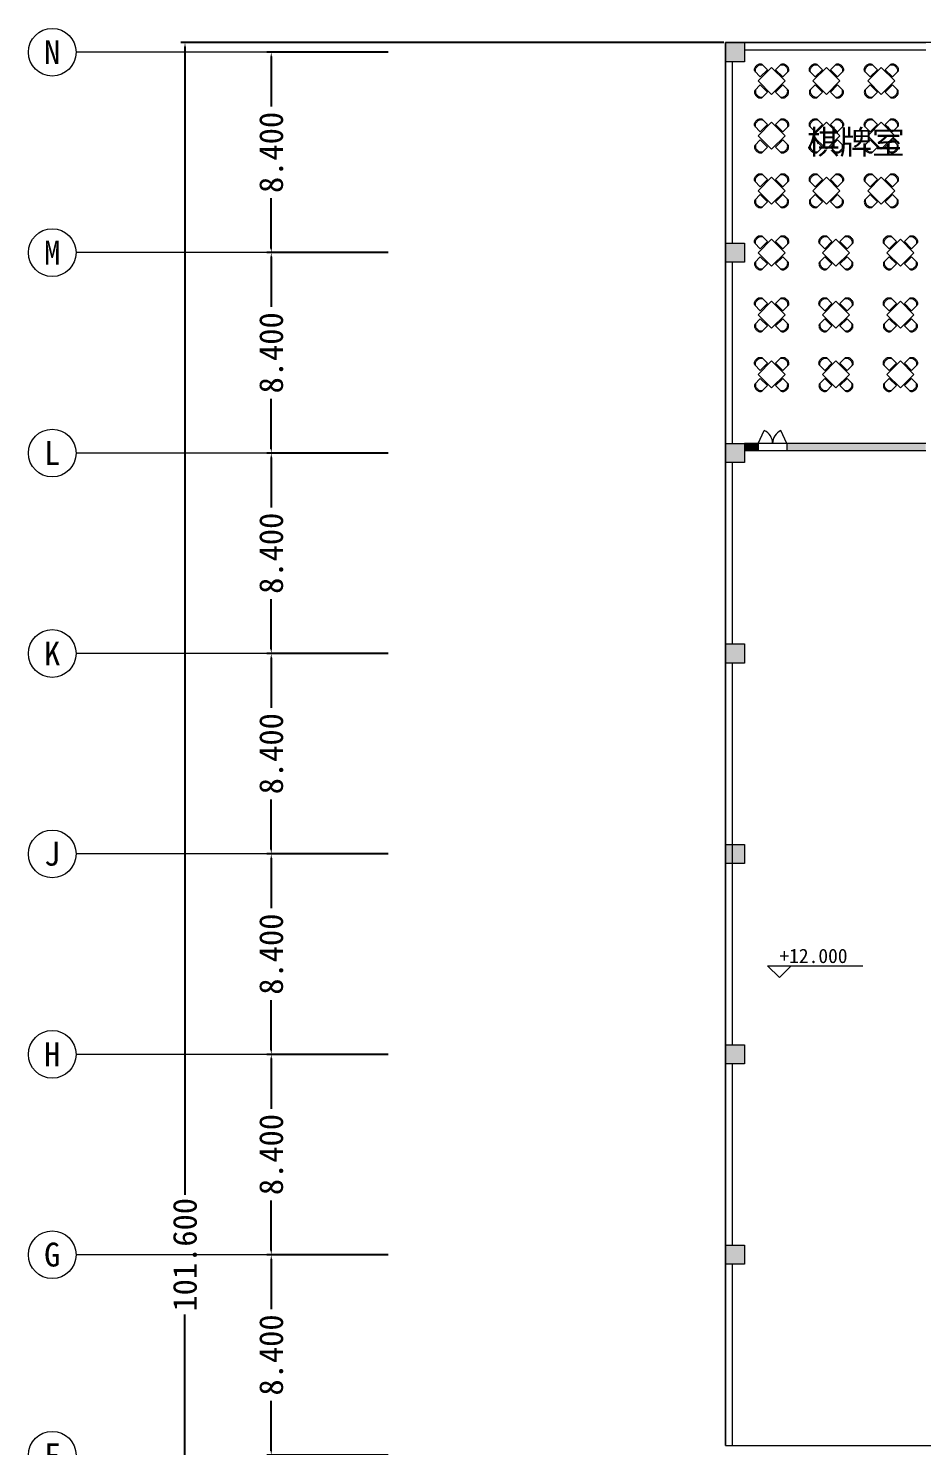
# Model space of a CAD drawing. Header units: metres. Extents: x -302 to 587, y -65 to 94.
# Drawn here: x 355 to 392.4, y 10.2 to 69.6 of the extents above; entities that cross this region are included whole.
import ezdxf

# ---------------------------------------------------------------- set-up
doc = ezdxf.new("R2010")
doc.units = ezdxf.units.M
doc.linetypes.add('ACAD_ISO03W100', pattern=[30, 12, -18])
doc.layers.get('0').update_dxf_attribs({"lineweight": 9})
for name, color, linetype, lineweight in [('fanghuo', 1, 'Continuous', 9), ('furniture', 3, 'Continuous', 5), ('glass', 5, 'Continuous', 5), ('hatch', 212, 'ACAD_ISO03W100', 5), ('ProfileEdges', 7, 'Continuous', 9), ('PUB_TEXT', 7, 'Continuous', 9), ('zhuwang', 2, 'Continuous', 13)]:
    doc.layers.add(name, color=color, linetype=linetype, lineweight=lineweight)
doc.styles.add('mystyle', font='', dxfattribs={"height": 1})
doc.styles.get('mystyle').set_extended_font_data('SimSun')
doc.dimstyles.new('myyyy', dxfattribs={"dimtxt": 1, "dimasz": 0.18, "dimexe": 0.18, "dimexo": 0.0625, "dimgap": 0.09, "dimtad": 0, "dimtoh": 1, "dimdec": 3, "dimrnd": 0.001, "dimzin": 0, "dimdsep": 46, "dimtxsty": 'Standard', "dimcen": 0.09, "dimadec": 0, "dimazin": 0, "dimtfac": 1, "dimtdec": 3, "dimtofl": 0, "dimtmove": 0, "dimatfit": 3, "dimfxl": 1, "dimtolj": 1, "dimtzin": 0, "dimarcsym": 0})

# ---------------------------------------------------------------- blocks, each defined once
blk = doc.blocks.new('*D114')
at = {"layer": 'Defpoints', "color": 0, "ltscale": 0.05, "transparency": 16777216}
for p in [(370.149, 68.56), (365.183, 60.16), (370.149, 60.16)]:
    blk.add_point(p, dxfattribs=at)
at = {"layer": 'PUB_TEXT', "color": 0, "lineweight": -2, "ltscale": 0.05, "transparency": 16777216}
for p, q in [((370.086, 68.56), (365.003, 68.56)), ((365.183, 68.38), (365.183, 66.283)), ((365.183, 60.34), (365.183, 62.436)), ((370.086, 60.16), (365.003, 60.16))]:
    blk.add_line(p, q, dxfattribs=at)
at = {"layer": 'PUB_TEXT', "color": 0, "ltscale": 0.05, "transparency": 16777216}
for points in [[(365.153, 68.38), (365.213, 68.38), (365.183, 68.56)], [(365.153, 60.34), (365.213, 60.34), (365.183, 60.16)]]:
    blk.add_solid(points, dxfattribs=at)
at = {"layer": 'PUB_TEXT', "color": 0, "ltscale": 0.05, "transparency": 16777216, "insert": (365.183, 64.36), "char_height": 1, "attachment_point": 5, "rotation": 90}
blk.add_mtext('\\A1;8.400', dxfattribs=at)
blk = doc.blocks.new('*D106')
at = {"layer": 'Defpoints', "color": 0, "ltscale": 0.05, "transparency": 16777216}
for p in [(370.149, 60.16), (365.183, 51.76), (370.149, 51.76)]:
    blk.add_point(p, dxfattribs=at)
at = {"layer": 'PUB_TEXT', "color": 0, "lineweight": -2, "ltscale": 0.05, "transparency": 16777216}
for p, q in [((370.086, 60.16), (365.003, 60.16)), ((365.183, 59.98), (365.183, 57.883)), ((365.183, 51.94), (365.183, 54.036)), ((370.086, 51.76), (365.003, 51.76))]:
    blk.add_line(p, q, dxfattribs=at)
at = {"layer": 'PUB_TEXT', "color": 0, "ltscale": 0.05, "transparency": 16777216}
for points in [[(365.153, 59.98), (365.213, 59.98), (365.183, 60.16)], [(365.153, 51.94), (365.213, 51.94), (365.183, 51.76)]]:
    blk.add_solid(points, dxfattribs=at)
at = {"layer": 'PUB_TEXT', "color": 0, "ltscale": 0.05, "transparency": 16777216, "insert": (365.183, 55.96), "char_height": 1, "attachment_point": 5, "rotation": 90}
blk.add_mtext('\\A1;8.400', dxfattribs=at)
blk = doc.blocks.new('*D107')
at = {"layer": 'Defpoints', "color": 0, "ltscale": 0.05, "transparency": 16777216}
for p in [(370.149, 51.76), (365.183, 43.36), (370.149, 43.36)]:
    blk.add_point(p, dxfattribs=at)
at = {"layer": 'PUB_TEXT', "color": 0, "lineweight": -2, "ltscale": 0.05, "transparency": 16777216}
for p, q in [((370.086, 51.76), (365.003, 51.76)), ((365.183, 51.58), (365.183, 49.483)), ((365.183, 43.54), (365.183, 45.636)), ((370.086, 43.36), (365.003, 43.36))]:
    blk.add_line(p, q, dxfattribs=at)
at = {"layer": 'PUB_TEXT', "color": 0, "ltscale": 0.05, "transparency": 16777216}
for points in [[(365.153, 51.58), (365.213, 51.58), (365.183, 51.76)], [(365.153, 43.54), (365.213, 43.54), (365.183, 43.36)]]:
    blk.add_solid(points, dxfattribs=at)
at = {"layer": 'PUB_TEXT', "color": 0, "ltscale": 0.05, "transparency": 16777216, "insert": (365.183, 47.56), "char_height": 1, "attachment_point": 5, "rotation": 90}
blk.add_mtext('\\A1;8.400', dxfattribs=at)
blk = doc.blocks.new('*D108')
at = {"layer": 'Defpoints', "color": 0, "ltscale": 0.05, "transparency": 16777216}
for p in [(370.149, 43.36), (365.183, 34.96), (370.149, 34.96)]:
    blk.add_point(p, dxfattribs=at)
at = {"layer": 'PUB_TEXT', "color": 0, "lineweight": -2, "ltscale": 0.05, "transparency": 16777216}
for p, q in [((370.086, 43.36), (365.003, 43.36)), ((365.183, 43.18), (365.183, 41.083)), ((365.183, 35.14), (365.183, 37.236)), ((370.086, 34.96), (365.003, 34.96))]:
    blk.add_line(p, q, dxfattribs=at)
at = {"layer": 'PUB_TEXT', "color": 0, "ltscale": 0.05, "transparency": 16777216}
for points in [[(365.153, 43.18), (365.213, 43.18), (365.183, 43.36)], [(365.153, 35.14), (365.213, 35.14), (365.183, 34.96)]]:
    blk.add_solid(points, dxfattribs=at)
at = {"layer": 'PUB_TEXT', "color": 0, "ltscale": 0.05, "transparency": 16777216, "insert": (365.183, 39.16), "char_height": 1, "attachment_point": 5, "rotation": 90}
blk.add_mtext('\\A1;8.400', dxfattribs=at)
blk = doc.blocks.new('*D109')
at = {"layer": 'Defpoints', "color": 0, "ltscale": 0.05, "transparency": 16777216}
for p in [(370.149, 34.96), (365.183, 26.56), (370.149, 26.56)]:
    blk.add_point(p, dxfattribs=at)
at = {"layer": 'PUB_TEXT', "color": 0, "lineweight": -2, "ltscale": 0.05, "transparency": 16777216}
for p, q in [((370.086, 34.96), (365.003, 34.96)), ((365.183, 34.78), (365.183, 32.683)), ((365.183, 26.74), (365.183, 28.836)), ((370.086, 26.56), (365.003, 26.56))]:
    blk.add_line(p, q, dxfattribs=at)
at = {"layer": 'PUB_TEXT', "color": 0, "ltscale": 0.05, "transparency": 16777216}
for points in [[(365.153, 34.78), (365.213, 34.78), (365.183, 34.96)], [(365.153, 26.74), (365.213, 26.74), (365.183, 26.56)]]:
    blk.add_solid(points, dxfattribs=at)
at = {"layer": 'PUB_TEXT', "color": 0, "ltscale": 0.05, "transparency": 16777216, "insert": (365.183, 30.76), "char_height": 1, "attachment_point": 5, "rotation": 90}
blk.add_mtext('\\A1;8.400', dxfattribs=at)
blk = doc.blocks.new('*D110')
at = {"layer": 'Defpoints', "color": 0, "ltscale": 0.05, "transparency": 16777216}
for p in [(370.149, 26.56), (365.183, 18.16), (370.149, 18.16)]:
    blk.add_point(p, dxfattribs=at)
at = {"layer": 'PUB_TEXT', "color": 0, "lineweight": -2, "ltscale": 0.05, "transparency": 16777216}
for p, q in [((370.086, 26.56), (365.003, 26.56)), ((365.183, 26.38), (365.183, 24.283)), ((365.183, 18.34), (365.183, 20.436)), ((370.086, 18.16), (365.003, 18.16))]:
    blk.add_line(p, q, dxfattribs=at)
at = {"layer": 'PUB_TEXT', "color": 0, "ltscale": 0.05, "transparency": 16777216}
for points in [[(365.153, 26.38), (365.213, 26.38), (365.183, 26.56)], [(365.153, 18.34), (365.213, 18.34), (365.183, 18.16)]]:
    blk.add_solid(points, dxfattribs=at)
at = {"layer": 'PUB_TEXT', "color": 0, "ltscale": 0.05, "transparency": 16777216, "insert": (365.183, 22.36), "char_height": 1, "attachment_point": 5, "rotation": 90}
blk.add_mtext('\\A1;8.400', dxfattribs=at)
blk = doc.blocks.new('*D111')
at = {"layer": 'Defpoints', "color": 0, "ltscale": 0.05, "transparency": 16777216}
for p in [(370.149, 18.16), (365.183, 9.76), (370.149, 9.76)]:
    blk.add_point(p, dxfattribs=at)
at = {"layer": 'PUB_TEXT', "color": 0, "lineweight": -2, "ltscale": 0.05, "transparency": 16777216}
for p, q in [((370.086, 18.16), (365.003, 18.16)), ((365.183, 17.98), (365.183, 15.883)), ((365.183, 9.94), (365.183, 12.036)), ((370.086, 9.76), (365.003, 9.76))]:
    blk.add_line(p, q, dxfattribs=at)
at = {"layer": 'PUB_TEXT', "color": 0, "ltscale": 0.05, "transparency": 16777216}
for points in [[(365.153, 17.98), (365.213, 17.98), (365.183, 18.16)], [(365.153, 9.94), (365.213, 9.94), (365.183, 9.76)]]:
    blk.add_solid(points, dxfattribs=at)
at = {"layer": 'PUB_TEXT', "color": 0, "ltscale": 0.05, "transparency": 16777216, "insert": (365.183, 13.96), "char_height": 1, "attachment_point": 5, "rotation": 90}
blk.add_mtext('\\A1;8.400', dxfattribs=at)
blk = doc.blocks.new('*D113')
at = {"layer": 'Defpoints', "color": 0, "ltscale": 3, "transparency": 16777216}
for p in [(361.567, 68.96), (384.214, 68.96), (410.214, -32.64)]:
    blk.add_point(p, dxfattribs=at)
at = {"layer": 'PUB_TEXT', "color": 0, "lineweight": -2, "ltscale": 3, "transparency": 16777216}
for p, q in [((384.151, 68.96), (361.387, 68.96)), ((361.567, 68.78), (361.567, 20.666)), ((361.567, -32.46), (361.567, 15.653)), ((410.151, -32.64), (361.387, -32.64))]:
    blk.add_line(p, q, dxfattribs=at)
at = {"layer": 'PUB_TEXT', "color": 0, "ltscale": 3, "transparency": 16777216}
for points in [[(361.537, 68.78), (361.597, 68.78), (361.567, 68.96)], [(361.537, -32.46), (361.597, -32.46), (361.567, -32.64)]]:
    blk.add_solid(points, dxfattribs=at)
at = {"layer": 'PUB_TEXT', "color": 0, "ltscale": 3, "transparency": 16777216, "insert": (361.567, 18.16), "char_height": 1, "attachment_point": 5, "rotation": 90}
blk.add_mtext('\\A1;101.600', dxfattribs=at)

msp = doc.modelspace()

# ---------------------------------------------------------------- hatches: boundary and pattern name
at = {"layer": 'hatch', "ltscale": 0.05}
h = msp.add_hatch(color=256, dxfattribs=at)
h.dxf.hatch_style = 1
h.paths.add_polyline_path([(385.0136, 68.9598), (384.2136, 68.9598), (384.2136, 68.1598), (385.0136, 68.1598)])
h = msp.add_hatch(color=256, dxfattribs=at)
h.dxf.hatch_style = 1
h.paths.add_polyline_path([(385.0136, 60.5598), (384.2136, 60.5598), (384.2136, 59.7598), (385.0136, 59.7598)])
h = msp.add_hatch(color=256, dxfattribs=at)
h.dxf.hatch_style = 1
h.paths.add_polyline_path([(385.0136, 52.1598), (384.2136, 52.1598), (384.2136, 51.3598), (385.0136, 51.3598)])
h = msp.add_hatch(color=256, dxfattribs=at)
h.dxf.hatch_style = 1
h.paths.add_polyline_path([(385.5937, 52.1598), (385.0136, 52.1598), (385.0136, 51.8598), (385.5937, 51.8598)])
h = msp.add_hatch(color=256, dxfattribs=at)
h.dxf.hatch_style = 1
h.paths.add_polyline_path([(392.6136, 52.1598), (386.7937, 52.1598), (386.7937, 51.8598), (392.6136, 51.8598)])
h = msp.add_hatch(color=256, dxfattribs=at)
h.dxf.hatch_style = 1
h.paths.add_polyline_path([(385.0136, 43.7598), (384.2136, 43.7598), (384.2136, 42.9598), (385.0136, 42.9598)])
h = msp.add_hatch(color=256, dxfattribs=at)
h.dxf.hatch_style = 1
h.paths.add_polyline_path([(385.0136, 35.3598), (384.2136, 35.3598), (384.2136, 34.5598), (385.0136, 34.5598)])
h = msp.add_hatch(color=256, dxfattribs=at)
h.dxf.hatch_style = 1
h.paths.add_polyline_path([(385.0136, 26.9598), (384.2136, 26.9598), (384.2136, 26.1598), (385.0136, 26.1598)])
h = msp.add_hatch(color=256, dxfattribs=at)
h.dxf.hatch_style = 1
h.paths.add_polyline_path([(385.0136, 18.5598), (384.2136, 18.5598), (384.2136, 17.7598), (385.0136, 17.7598)])

# ---------------------------------------------------------------- linework, layer by layer
at = {"ltscale": 0.05}
for p, q in [((392.6136, 52.1598), (385.0136, 52.1598)), ((392.6136, 51.8598), (385.0136, 51.8598)), ((385.5937, 52.1598), (385.5937, 51.8598)), ((386.7937, 52.1598), (386.7937, 51.8598))]:
    msp.add_line(p, q, dxfattribs=at)
at = {"ltscale": 3}
for p, q in [((385.978, 30.2758), (389.978, 30.2758)), ((386.478, 29.7758), (385.978, 30.2758)), ((386.978, 30.2758), (386.478, 29.7758))]:
    msp.add_line(p, q, dxfattribs=at)
at = {"layer": 'fanghuo', "ltscale": 3}
msp.add_lwpolyline([(417.8136, 51.3598), (401.8136, 51.3598), (401.8136, 68.9598), (384.2136, 68.9598), (384.2136, 10.1598), (434.9136, 10.1598), (434.9136, 18.5598), (421.2136, 18.5598), (421.2136, 42.9598), (417.8136, 42.9598), (417.8136, 51.3598)], dxfattribs=at)
at = {"layer": 'furniture', "ltscale": 0.05}
for p, q in [((385.4422, 67.7588), (385.679, 67.5219)), ((386.1493, 67.9214), (385.5836, 67.3557)), ((385.9831, 67.826), (385.679, 67.5219)), ((385.7462, 68.0628), (385.9831, 67.826)), ((386.7149, 67.3557), (386.1493, 67.9214)), ((386.5523, 68.0628), (386.3154, 67.826)), ((386.6195, 67.5219), (386.3154, 67.826)), ((386.8564, 67.7588), (386.6195, 67.5219)), ((387.7422, 67.7588), (387.979, 67.5219)), ((388.4493, 67.9214), (387.8836, 67.3557)), ((388.2831, 67.826), (387.979, 67.5219)), ((388.0462, 68.0628), (388.2831, 67.826)), ((389.0149, 67.3557), (388.4493, 67.9214)), ((388.8523, 68.0628), (388.6154, 67.826)), ((388.9195, 67.5219), (388.6154, 67.826)), ((389.1564, 67.7588), (388.9195, 67.5219)), ((390.0422, 67.7588), (390.279, 67.5219)), ((390.7493, 67.9214), (390.1836, 67.3557)), ((390.5831, 67.826), (390.279, 67.5219)), ((390.3462, 68.0628), (390.5831, 67.826)), ((391.3149, 67.3557), (390.7493, 67.9214)), ((391.1523, 68.0628), (390.9154, 67.826)), ((391.2195, 67.5219), (390.9154, 67.826)), ((391.4564, 67.7588), (391.2195, 67.5219)), ((385.4422, 66.9527), (385.679, 67.1896)), ((385.5836, 67.3557), (386.1493, 66.7901)), ((385.9831, 66.8855), (385.679, 67.1896)), ((386.1493, 66.7901), (386.7149, 67.3557)), ((386.6195, 67.1896), (386.3154, 66.8855)), ((386.8564, 66.9527), (386.6195, 67.1896)), ((387.7422, 66.9527), (387.979, 67.1896)), ((387.8836, 67.3557), (388.4493, 66.7901)), ((388.2831, 66.8855), (387.979, 67.1896)), ((388.4493, 66.7901), (389.0149, 67.3557)), ((388.9195, 67.1896), (388.6154, 66.8855)), ((389.1564, 66.9527), (388.9195, 67.1896)), ((390.0422, 66.9527), (390.279, 67.1896)), ((390.1836, 67.3557), (390.7493, 66.7901)), ((390.5831, 66.8855), (390.279, 67.1896)), ((390.7493, 66.7901), (391.3149, 67.3557)), ((391.2195, 67.1896), (390.9154, 66.8855)), ((391.4564, 66.9527), (391.2195, 67.1896)), ((385.7462, 66.6486), (385.9831, 66.8855)), ((386.5523, 66.6486), (386.3154, 66.8855)), ((388.0462, 66.6486), (388.2831, 66.8855)), ((388.8523, 66.6486), (388.6154, 66.8855)), ((390.3462, 66.6486), (390.5831, 66.8855)), ((391.1523, 66.6486), (390.9154, 66.8855)), ((385.4422, 65.4588), (385.679, 65.2219)), ((386.1493, 65.6214), (385.5836, 65.0557)), ((385.9831, 65.526), (385.679, 65.2219)), ((385.7462, 65.7628), (385.9831, 65.526)), ((386.7149, 65.0557), (386.1493, 65.6214)), ((386.5523, 65.7628), (386.3154, 65.526)), ((386.6195, 65.2219), (386.3154, 65.526)), ((386.8564, 65.4588), (386.6195, 65.2219)), ((387.7422, 65.4588), (387.979, 65.2219)), ((388.4493, 65.6214), (387.8836, 65.0557)), ((388.2831, 65.526), (387.979, 65.2219)), ((388.0462, 65.7628), (388.2831, 65.526)), ((389.0149, 65.0557), (388.4493, 65.6214)), ((388.8523, 65.7628), (388.6154, 65.526)), ((388.9195, 65.2219), (388.6154, 65.526)), ((389.1564, 65.4588), (388.9195, 65.2219)), ((390.0422, 65.4588), (390.279, 65.2219)), ((390.7493, 65.6214), (390.1836, 65.0557)), ((390.5831, 65.526), (390.279, 65.2219)), ((390.3462, 65.7628), (390.5831, 65.526)), ((391.3149, 65.0557), (390.7493, 65.6214)), ((391.1523, 65.7628), (390.9154, 65.526)), ((391.2195, 65.2219), (390.9154, 65.526)), ((391.4564, 65.4588), (391.2195, 65.2219)), ((385.4422, 64.6527), (385.679, 64.8896)), ((385.5836, 65.0557), (386.1493, 64.4901)), ((385.9831, 64.5855), (385.679, 64.8896)), ((386.1493, 64.4901), (386.7149, 65.0557)), ((386.6195, 64.8896), (386.3154, 64.5855)), ((386.8564, 64.6527), (386.6195, 64.8896)), ((387.7422, 64.6527), (387.979, 64.8896)), ((387.8836, 65.0557), (388.4493, 64.4901)), ((388.2831, 64.5855), (387.979, 64.8896)), ((388.4493, 64.4901), (389.0149, 65.0557)), ((388.9195, 64.8896), (388.6154, 64.5855)), ((389.1564, 64.6527), (388.9195, 64.8896)), ((390.0422, 64.6527), (390.279, 64.8896)), ((390.1836, 65.0557), (390.7493, 64.4901)), ((390.5831, 64.5855), (390.279, 64.8896)), ((390.7493, 64.4901), (391.3149, 65.0557)), ((391.2195, 64.8896), (390.9154, 64.5855)), ((391.4564, 64.6527), (391.2195, 64.8896)), ((385.7462, 64.3486), (385.9831, 64.5855)), ((386.5523, 64.3486), (386.3154, 64.5855)), ((388.0462, 64.3486), (388.2831, 64.5855)), ((388.8523, 64.3486), (388.6154, 64.5855)), ((390.3462, 64.3486), (390.5831, 64.5855)), ((391.1523, 64.3486), (390.9154, 64.5855)), ((385.4422, 63.1588), (385.679, 62.9219)), ((386.1493, 63.3214), (385.5836, 62.7557)), ((385.9831, 63.226), (385.679, 62.9219)), ((385.7462, 63.4628), (385.9831, 63.226)), ((386.7149, 62.7557), (386.1493, 63.3214)), ((386.5523, 63.4628), (386.3154, 63.226)), ((386.6195, 62.9219), (386.3154, 63.226)), ((386.8564, 63.1588), (386.6195, 62.9219)), ((387.7422, 63.1588), (387.979, 62.9219)), ((388.4493, 63.3214), (387.8836, 62.7557)), ((388.2831, 63.226), (387.979, 62.9219)), ((388.0462, 63.4628), (388.2831, 63.226)), ((389.0149, 62.7557), (388.4493, 63.3214)), ((388.8523, 63.4628), (388.6154, 63.226)), ((388.9195, 62.9219), (388.6154, 63.226)), ((389.1564, 63.1588), (388.9195, 62.9219)), ((390.0422, 63.1588), (390.279, 62.9219)), ((390.7493, 63.3214), (390.1836, 62.7557)), ((390.5831, 63.226), (390.279, 62.9219)), ((390.3462, 63.4628), (390.5831, 63.226)), ((391.3149, 62.7557), (390.7493, 63.3214)), ((391.1523, 63.4628), (390.9154, 63.226)), ((391.2195, 62.9219), (390.9154, 63.226)), ((391.4564, 63.1588), (391.2195, 62.9219)), ((385.4422, 62.3527), (385.679, 62.5896)), ((385.5836, 62.7557), (386.1493, 62.1901)), ((385.9831, 62.2855), (385.679, 62.5896)), ((386.1493, 62.1901), (386.7149, 62.7557)), ((386.6195, 62.5896), (386.3154, 62.2855)), ((386.8564, 62.3527), (386.6195, 62.5896)), ((387.7422, 62.3527), (387.979, 62.5896)), ((387.8836, 62.7557), (388.4493, 62.1901)), ((388.2831, 62.2855), (387.979, 62.5896)), ((388.4493, 62.1901), (389.0149, 62.7557)), ((388.9195, 62.5896), (388.6154, 62.2855)), ((389.1564, 62.3527), (388.9195, 62.5896)), ((390.0422, 62.3527), (390.279, 62.5896)), ((390.1836, 62.7557), (390.7493, 62.1901)), ((390.5831, 62.2855), (390.279, 62.5896)), ((390.7493, 62.1901), (391.3149, 62.7557)), ((391.2195, 62.5896), (390.9154, 62.2855)), ((391.4564, 62.3527), (391.2195, 62.5896)), ((385.7462, 62.0486), (385.9831, 62.2855)), ((386.5523, 62.0486), (386.3154, 62.2855)), ((388.0462, 62.0486), (388.2831, 62.2855)), ((388.8523, 62.0486), (388.6154, 62.2855)), ((390.3462, 62.0486), (390.5831, 62.2855)), ((391.1523, 62.0486), (390.9154, 62.2855)), ((386.1493, 60.7214), (385.5836, 60.1557)), ((385.9831, 60.626), (385.679, 60.3219)), ((385.7462, 60.8628), (385.9831, 60.626)), ((386.7149, 60.1557), (386.1493, 60.7214)), ((386.5523, 60.8628), (386.3154, 60.626)), ((386.6195, 60.3219), (386.3154, 60.626)), ((388.8493, 60.7214), (388.2836, 60.1557)), ((388.6831, 60.626), (388.379, 60.3219)), ((388.4462, 60.8628), (388.6831, 60.626)), ((389.4149, 60.1557), (388.8493, 60.7214)), ((389.2523, 60.8628), (389.0154, 60.626)), ((389.3195, 60.3219), (389.0154, 60.626)), ((391.5493, 60.7214), (390.9836, 60.1557)), ((391.3831, 60.626), (391.079, 60.3219)), ((391.1462, 60.8628), (391.3831, 60.626)), ((392.1149, 60.1557), (391.5493, 60.7214)), ((391.9523, 60.8628), (391.7154, 60.626)), ((392.0195, 60.3219), (391.7154, 60.626)), ((385.4422, 60.5588), (385.679, 60.3219)), ((385.5836, 60.1557), (386.1493, 59.5901)), ((386.1493, 59.5901), (386.7149, 60.1557)), ((386.8564, 60.5588), (386.6195, 60.3219)), ((388.1422, 60.5588), (388.379, 60.3219)), ((388.2836, 60.1557), (388.8493, 59.5901)), ((388.8493, 59.5901), (389.4149, 60.1557)), ((389.5564, 60.5588), (389.3195, 60.3219)), ((390.8422, 60.5588), (391.079, 60.3219)), ((390.9836, 60.1557), (391.5493, 59.5901)), ((391.5493, 59.5901), (392.1149, 60.1557)), ((392.2564, 60.5588), (392.0195, 60.3219)), ((385.4422, 59.7527), (385.679, 59.9896)), ((385.9831, 59.6855), (385.679, 59.9896)), ((385.7462, 59.4486), (385.9831, 59.6855)), ((386.6195, 59.9896), (386.3154, 59.6855)), ((386.5523, 59.4486), (386.3154, 59.6855)), ((386.8564, 59.7527), (386.6195, 59.9896)), ((388.1422, 59.7527), (388.379, 59.9896)), ((388.6831, 59.6855), (388.379, 59.9896)), ((388.4462, 59.4486), (388.6831, 59.6855)), ((389.3195, 59.9896), (389.0154, 59.6855)), ((389.2523, 59.4486), (389.0154, 59.6855)), ((389.5564, 59.7527), (389.3195, 59.9896)), ((390.8422, 59.7527), (391.079, 59.9896)), ((391.3831, 59.6855), (391.079, 59.9896)), ((391.1462, 59.4486), (391.3831, 59.6855)), ((392.0195, 59.9896), (391.7154, 59.6855)), ((391.9523, 59.4486), (391.7154, 59.6855)), ((392.2564, 59.7527), (392.0195, 59.9896)), ((385.7462, 58.2628), (385.9831, 58.026)), ((386.5523, 58.2628), (386.3154, 58.026)), ((388.4462, 58.2628), (388.6831, 58.026)), ((389.2523, 58.2628), (389.0154, 58.026)), ((391.1462, 58.2628), (391.3831, 58.026)), ((391.9523, 58.2628), (391.7154, 58.026)), ((385.4422, 57.9588), (385.679, 57.7219)), ((386.1493, 58.1214), (385.5836, 57.5557)), ((385.9831, 58.026), (385.679, 57.7219)), ((386.7149, 57.5557), (386.1493, 58.1214)), ((386.6195, 57.7219), (386.3154, 58.026)), ((386.8564, 57.9588), (386.6195, 57.7219)), ((388.1422, 57.9588), (388.379, 57.7219)), ((388.8493, 58.1214), (388.2836, 57.5557)), ((388.6831, 58.026), (388.379, 57.7219)), ((389.4149, 57.5557), (388.8493, 58.1214)), ((389.3195, 57.7219), (389.0154, 58.026)), ((389.5564, 57.9588), (389.3195, 57.7219)), ((390.8422, 57.9588), (391.079, 57.7219)), ((391.5493, 58.1214), (390.9836, 57.5557)), ((391.3831, 58.026), (391.079, 57.7219)), ((392.1149, 57.5557), (391.5493, 58.1214)), ((392.0195, 57.7219), (391.7154, 58.026)), ((392.2564, 57.9588), (392.0195, 57.7219)), ((385.4422, 57.1527), (385.679, 57.3896)), ((385.5836, 57.5557), (386.1493, 56.9901)), ((385.9831, 57.0855), (385.679, 57.3896)), ((385.7462, 56.8486), (385.9831, 57.0855)), ((386.1493, 56.9901), (386.7149, 57.5557)), ((386.6195, 57.3896), (386.3154, 57.0855)), ((386.5523, 56.8486), (386.3154, 57.0855)), ((386.8564, 57.1527), (386.6195, 57.3896)), ((388.1422, 57.1527), (388.379, 57.3896)), ((388.2836, 57.5557), (388.8493, 56.9901)), ((388.6831, 57.0855), (388.379, 57.3896)), ((388.4462, 56.8486), (388.6831, 57.0855)), ((388.8493, 56.9901), (389.4149, 57.5557)), ((389.3195, 57.3896), (389.0154, 57.0855)), ((389.2523, 56.8486), (389.0154, 57.0855)), ((389.5564, 57.1527), (389.3195, 57.3896)), ((390.8422, 57.1527), (391.079, 57.3896)), ((390.9836, 57.5557), (391.5493, 56.9901)), ((391.3831, 57.0855), (391.079, 57.3896)), ((391.1462, 56.8486), (391.3831, 57.0855)), ((391.5493, 56.9901), (392.1149, 57.5557)), ((392.0195, 57.3896), (391.7154, 57.0855)), ((391.9523, 56.8486), (391.7154, 57.0855)), ((392.2564, 57.1527), (392.0195, 57.3896)), ((385.4422, 55.4588), (385.679, 55.2219)), ((386.1493, 55.6214), (385.5836, 55.0557)), ((385.9831, 55.526), (385.679, 55.2219)), ((385.7462, 55.7628), (385.9831, 55.526)), ((386.7149, 55.0557), (386.1493, 55.6214)), ((386.5523, 55.7628), (386.3154, 55.526)), ((386.6195, 55.2219), (386.3154, 55.526)), ((386.8564, 55.4588), (386.6195, 55.2219)), ((388.1422, 55.4588), (388.379, 55.2219)), ((388.8493, 55.6214), (388.2836, 55.0557)), ((388.6831, 55.526), (388.379, 55.2219)), ((388.4462, 55.7628), (388.6831, 55.526)), ((389.4149, 55.0557), (388.8493, 55.6214)), ((389.2523, 55.7628), (389.0154, 55.526)), ((389.3195, 55.2219), (389.0154, 55.526)), ((389.5564, 55.4588), (389.3195, 55.2219)), ((390.8422, 55.4588), (391.079, 55.2219)), ((391.5493, 55.6214), (390.9836, 55.0557)), ((391.3831, 55.526), (391.079, 55.2219)), ((391.1462, 55.7628), (391.3831, 55.526)), ((392.1149, 55.0557), (391.5493, 55.6214)), ((391.9523, 55.7628), (391.7154, 55.526)), ((392.0195, 55.2219), (391.7154, 55.526)), ((392.2564, 55.4588), (392.0195, 55.2219)), ((385.4422, 54.6527), (385.679, 54.8896)), ((385.5836, 55.0557), (386.1493, 54.4901)), ((385.9831, 54.5855), (385.679, 54.8896)), ((386.1493, 54.4901), (386.7149, 55.0557)), ((386.6195, 54.8896), (386.3154, 54.5855)), ((386.8564, 54.6527), (386.6195, 54.8896)), ((388.1422, 54.6527), (388.379, 54.8896)), ((388.2836, 55.0557), (388.8493, 54.4901)), ((388.6831, 54.5855), (388.379, 54.8896)), ((388.8493, 54.4901), (389.4149, 55.0557)), ((389.3195, 54.8896), (389.0154, 54.5855)), ((389.5564, 54.6527), (389.3195, 54.8896)), ((390.8422, 54.6527), (391.079, 54.8896)), ((390.9836, 55.0557), (391.5493, 54.4901)), ((391.3831, 54.5855), (391.079, 54.8896)), ((391.5493, 54.4901), (392.1149, 55.0557)), ((392.0195, 54.8896), (391.7154, 54.5855)), ((392.2564, 54.6527), (392.0195, 54.8896)), ((385.7462, 54.3486), (385.9831, 54.5855)), ((386.5523, 54.3486), (386.3154, 54.5855)), ((388.4462, 54.3486), (388.6831, 54.5855)), ((389.2523, 54.3486), (389.0154, 54.5855)), ((391.1462, 54.3486), (391.3831, 54.5855)), ((391.9523, 54.3486), (391.7154, 54.5855))]:
    msp.add_line(p, q, dxfattribs=at)
for points in [[(385.4422, 67.7588), (385.4457, 67.8967), (385.5129, 67.9921), (385.6083, 68.0593), (385.7462, 68.0628)], [(385.4775, 67.7234), (385.481, 67.8613), (385.5482, 67.9568), (385.6437, 68.024), (385.7816, 68.0275)], [(386.517, 68.0275), (386.6548, 68.024), (386.7503, 67.9568), (386.8175, 67.8613), (386.821, 67.7234)], [(386.5523, 68.0628), (386.6902, 68.0593), (386.7857, 67.9921), (386.8528, 67.8967), (386.8564, 67.7588)], [(387.7422, 67.7588), (387.7457, 67.8967), (387.8129, 67.9921), (387.9083, 68.0593), (388.0462, 68.0628)], [(387.7775, 67.7234), (387.781, 67.8613), (387.8482, 67.9568), (387.9437, 68.024), (388.0816, 68.0275)], [(388.817, 68.0275), (388.9548, 68.024), (389.0503, 67.9568), (389.1175, 67.8613), (389.121, 67.7234)], [(388.8523, 68.0628), (388.9902, 68.0593), (389.0857, 67.9921), (389.1528, 67.8967), (389.1564, 67.7588)], [(390.0422, 67.7588), (390.0457, 67.8967), (390.1129, 67.9921), (390.2083, 68.0593), (390.3462, 68.0628)], [(390.0775, 67.7234), (390.081, 67.8613), (390.1482, 67.9568), (390.2437, 68.024), (390.3816, 68.0275)], [(391.117, 68.0275), (391.2548, 68.024), (391.3503, 67.9568), (391.4175, 67.8613), (391.421, 67.7234)], [(391.1523, 68.0628), (391.2902, 68.0593), (391.3857, 67.9921), (391.4528, 67.8967), (391.4564, 67.7588)], [(385.4422, 66.9527), (385.4457, 66.8148), (385.5129, 66.7193), (385.6083, 66.6522), (385.7462, 66.6486)], [(385.4775, 66.988), (385.481, 66.8502), (385.5482, 66.7547), (385.6437, 66.6875), (385.7816, 66.684)], [(386.517, 66.684), (386.6548, 66.6875), (386.7503, 66.7547), (386.8175, 66.8502), (386.821, 66.988)], [(386.5523, 66.6486), (386.6902, 66.6522), (386.7857, 66.7193), (386.8528, 66.8148), (386.8564, 66.9527)], [(387.7422, 66.9527), (387.7457, 66.8148), (387.8129, 66.7193), (387.9083, 66.6522), (388.0462, 66.6486)], [(387.7775, 66.988), (387.781, 66.8502), (387.8482, 66.7547), (387.9437, 66.6875), (388.0816, 66.684)], [(388.817, 66.684), (388.9548, 66.6875), (389.0503, 66.7547), (389.1175, 66.8502), (389.121, 66.988)], [(388.8523, 66.6486), (388.9902, 66.6522), (389.0857, 66.7193), (389.1528, 66.8148), (389.1564, 66.9527)], [(390.0422, 66.9527), (390.0457, 66.8148), (390.1129, 66.7193), (390.2083, 66.6522), (390.3462, 66.6486)], [(390.0775, 66.988), (390.081, 66.8502), (390.1482, 66.7547), (390.2437, 66.6875), (390.3816, 66.684)], [(391.117, 66.684), (391.2548, 66.6875), (391.3503, 66.7547), (391.4175, 66.8502), (391.421, 66.988)], [(391.1523, 66.6486), (391.2902, 66.6522), (391.3857, 66.7193), (391.4528, 66.8148), (391.4564, 66.9527)], [(385.4422, 65.4588), (385.4457, 65.5967), (385.5129, 65.6921), (385.6083, 65.7593), (385.7462, 65.7628)], [(385.4775, 65.4234), (385.481, 65.5613), (385.5482, 65.6568), (385.6437, 65.724), (385.7816, 65.7275)], [(386.517, 65.7275), (386.6548, 65.724), (386.7503, 65.6568), (386.8175, 65.5613), (386.821, 65.4234)], [(386.5523, 65.7628), (386.6902, 65.7593), (386.7857, 65.6921), (386.8528, 65.5967), (386.8564, 65.4588)], [(387.7422, 65.4588), (387.7457, 65.5967), (387.8129, 65.6921), (387.9083, 65.7593), (388.0462, 65.7628)], [(387.7775, 65.4234), (387.781, 65.5613), (387.8482, 65.6568), (387.9437, 65.724), (388.0816, 65.7275)], [(388.817, 65.7275), (388.9548, 65.724), (389.0503, 65.6568), (389.1175, 65.5613), (389.121, 65.4234)], [(388.8523, 65.7628), (388.9902, 65.7593), (389.0857, 65.6921), (389.1528, 65.5967), (389.1564, 65.4588)], [(390.0422, 65.4588), (390.0457, 65.5967), (390.1129, 65.6921), (390.2083, 65.7593), (390.3462, 65.7628)], [(390.0775, 65.4234), (390.081, 65.5613), (390.1482, 65.6568), (390.2437, 65.724), (390.3816, 65.7275)], [(391.117, 65.7275), (391.2548, 65.724), (391.3503, 65.6568), (391.4175, 65.5613), (391.421, 65.4234)], [(391.1523, 65.7628), (391.2902, 65.7593), (391.3857, 65.6921), (391.4528, 65.5967), (391.4564, 65.4588)], [(385.4422, 64.6527), (385.4457, 64.5148), (385.5129, 64.4193), (385.6083, 64.3522), (385.7462, 64.3486)], [(385.4775, 64.688), (385.481, 64.5502), (385.5482, 64.4547), (385.6437, 64.3875), (385.7816, 64.384)], [(386.517, 64.384), (386.6548, 64.3875), (386.7503, 64.4547), (386.8175, 64.5502), (386.821, 64.688)], [(386.5523, 64.3486), (386.6902, 64.3522), (386.7857, 64.4193), (386.8528, 64.5148), (386.8564, 64.6527)], [(387.7422, 64.6527), (387.7457, 64.5148), (387.8129, 64.4193), (387.9083, 64.3522), (388.0462, 64.3486)], [(387.7775, 64.688), (387.781, 64.5502), (387.8482, 64.4547), (387.9437, 64.3875), (388.0816, 64.384)], [(388.817, 64.384), (388.9548, 64.3875), (389.0503, 64.4547), (389.1175, 64.5502), (389.121, 64.688)], [(388.8523, 64.3486), (388.9902, 64.3522), (389.0857, 64.4193), (389.1528, 64.5148), (389.1564, 64.6527)], [(390.0422, 64.6527), (390.0457, 64.5148), (390.1129, 64.4193), (390.2083, 64.3522), (390.3462, 64.3486)], [(390.0775, 64.688), (390.081, 64.5502), (390.1482, 64.4547), (390.2437, 64.3875), (390.3816, 64.384)], [(391.117, 64.384), (391.2548, 64.3875), (391.3503, 64.4547), (391.4175, 64.5502), (391.421, 64.688)], [(391.1523, 64.3486), (391.2902, 64.3522), (391.3857, 64.4193), (391.4528, 64.5148), (391.4564, 64.6527)], [(385.4422, 63.1588), (385.4457, 63.2967), (385.5129, 63.3921), (385.6083, 63.4593), (385.7462, 63.4628)], [(385.4775, 63.1234), (385.481, 63.2613), (385.5482, 63.3568), (385.6437, 63.424), (385.7816, 63.4275)], [(386.517, 63.4275), (386.6548, 63.424), (386.7503, 63.3568), (386.8175, 63.2613), (386.821, 63.1234)], [(386.5523, 63.4628), (386.6902, 63.4593), (386.7857, 63.3921), (386.8528, 63.2967), (386.8564, 63.1588)], [(387.7422, 63.1588), (387.7457, 63.2967), (387.8129, 63.3921), (387.9083, 63.4593), (388.0462, 63.4628)], [(387.7775, 63.1234), (387.781, 63.2613), (387.8482, 63.3568), (387.9437, 63.424), (388.0816, 63.4275)], [(388.817, 63.4275), (388.9548, 63.424), (389.0503, 63.3568), (389.1175, 63.2613), (389.121, 63.1234)], [(388.8523, 63.4628), (388.9902, 63.4593), (389.0857, 63.3921), (389.1528, 63.2967), (389.1564, 63.1588)], [(390.0422, 63.1588), (390.0457, 63.2967), (390.1129, 63.3921), (390.2083, 63.4593), (390.3462, 63.4628)], [(390.0775, 63.1234), (390.081, 63.2613), (390.1482, 63.3568), (390.2437, 63.424), (390.3816, 63.4275)], [(391.117, 63.4275), (391.2548, 63.424), (391.3503, 63.3568), (391.4175, 63.2613), (391.421, 63.1234)], [(391.1523, 63.4628), (391.2902, 63.4593), (391.3857, 63.3921), (391.4528, 63.2967), (391.4564, 63.1588)], [(385.4775, 62.388), (385.481, 62.2502), (385.5482, 62.1547), (385.6437, 62.0875), (385.7816, 62.084)], [(386.517, 62.084), (386.6548, 62.0875), (386.7503, 62.1547), (386.8175, 62.2502), (386.821, 62.388)], [(387.7775, 62.388), (387.781, 62.2502), (387.8482, 62.1547), (387.9437, 62.0875), (388.0816, 62.084)], [(388.817, 62.084), (388.9548, 62.0875), (389.0503, 62.1547), (389.1175, 62.2502), (389.121, 62.388)], [(390.0775, 62.388), (390.081, 62.2502), (390.1482, 62.1547), (390.2437, 62.0875), (390.3816, 62.084)], [(391.117, 62.084), (391.2548, 62.0875), (391.3503, 62.1547), (391.4175, 62.2502), (391.421, 62.388)], [(385.4422, 62.3527), (385.4457, 62.2148), (385.5129, 62.1193), (385.6083, 62.0522), (385.7462, 62.0486)], [(386.5523, 62.0486), (386.6902, 62.0522), (386.7857, 62.1193), (386.8528, 62.2148), (386.8564, 62.3527)], [(387.7422, 62.3527), (387.7457, 62.2148), (387.8129, 62.1193), (387.9083, 62.0522), (388.0462, 62.0486)], [(388.8523, 62.0486), (388.9902, 62.0522), (389.0857, 62.1193), (389.1528, 62.2148), (389.1564, 62.3527)], [(390.0422, 62.3527), (390.0457, 62.2148), (390.1129, 62.1193), (390.2083, 62.0522), (390.3462, 62.0486)], [(391.1523, 62.0486), (391.2902, 62.0522), (391.3857, 62.1193), (391.4528, 62.2148), (391.4564, 62.3527)], [(385.4422, 60.5588), (385.4457, 60.6967), (385.5129, 60.7921), (385.6083, 60.8593), (385.7462, 60.8628)], [(385.4775, 60.5234), (385.481, 60.6613), (385.5482, 60.7568), (385.6437, 60.824), (385.7816, 60.8275)], [(386.517, 60.8275), (386.6548, 60.824), (386.7503, 60.7568), (386.8175, 60.6613), (386.821, 60.5234)], [(386.5523, 60.8628), (386.6902, 60.8593), (386.7857, 60.7921), (386.8528, 60.6967), (386.8564, 60.5588)], [(388.1422, 60.5588), (388.1457, 60.6967), (388.2129, 60.7921), (388.3083, 60.8593), (388.4462, 60.8628)], [(388.1775, 60.5234), (388.181, 60.6613), (388.2482, 60.7568), (388.3437, 60.824), (388.4816, 60.8275)], [(389.217, 60.8275), (389.3548, 60.824), (389.4503, 60.7568), (389.5175, 60.6613), (389.521, 60.5234)], [(389.2523, 60.8628), (389.3902, 60.8593), (389.4857, 60.7921), (389.5528, 60.6967), (389.5564, 60.5588)], [(390.8422, 60.5588), (390.8457, 60.6967), (390.9129, 60.7921), (391.0083, 60.8593), (391.1462, 60.8628)], [(390.8775, 60.5234), (390.881, 60.6613), (390.9482, 60.7568), (391.0437, 60.824), (391.1816, 60.8275)], [(391.917, 60.8275), (392.0548, 60.824), (392.1503, 60.7568), (392.2175, 60.6613), (392.221, 60.5234)], [(391.9523, 60.8628), (392.0902, 60.8593), (392.1857, 60.7921), (392.2528, 60.6967), (392.2564, 60.5588)], [(385.4422, 59.7527), (385.4457, 59.6148), (385.5129, 59.5193), (385.6083, 59.4522), (385.7462, 59.4486)], [(385.4775, 59.788), (385.481, 59.6502), (385.5482, 59.5547), (385.6437, 59.4875), (385.7816, 59.484)], [(386.517, 59.484), (386.6548, 59.4875), (386.7503, 59.5547), (386.8175, 59.6502), (386.821, 59.788)], [(386.5523, 59.4486), (386.6902, 59.4522), (386.7857, 59.5193), (386.8528, 59.6148), (386.8564, 59.7527)], [(388.1422, 59.7527), (388.1457, 59.6148), (388.2129, 59.5193), (388.3083, 59.4522), (388.4462, 59.4486)], [(388.1775, 59.788), (388.181, 59.6502), (388.2482, 59.5547), (388.3437, 59.4875), (388.4816, 59.484)], [(389.217, 59.484), (389.3548, 59.4875), (389.4503, 59.5547), (389.5175, 59.6502), (389.521, 59.788)], [(389.2523, 59.4486), (389.3902, 59.4522), (389.4857, 59.5193), (389.5528, 59.6148), (389.5564, 59.7527)], [(390.8422, 59.7527), (390.8457, 59.6148), (390.9129, 59.5193), (391.0083, 59.4522), (391.1462, 59.4486)], [(390.8775, 59.788), (390.881, 59.6502), (390.9482, 59.5547), (391.0437, 59.4875), (391.1816, 59.484)], [(391.917, 59.484), (392.0548, 59.4875), (392.1503, 59.5547), (392.2175, 59.6502), (392.221, 59.788)], [(391.9523, 59.4486), (392.0902, 59.4522), (392.1857, 59.5193), (392.2528, 59.6148), (392.2564, 59.7527)], [(385.4422, 57.9588), (385.4457, 58.0967), (385.5129, 58.1921), (385.6083, 58.2593), (385.7462, 58.2628)], [(385.4775, 57.9234), (385.481, 58.0613), (385.5482, 58.1568), (385.6437, 58.224), (385.7816, 58.2275)], [(386.517, 58.2275), (386.6548, 58.224), (386.7503, 58.1568), (386.8175, 58.0613), (386.821, 57.9234)], [(386.5523, 58.2628), (386.6902, 58.2593), (386.7857, 58.1921), (386.8528, 58.0967), (386.8564, 57.9588)], [(388.1422, 57.9588), (388.1457, 58.0967), (388.2129, 58.1921), (388.3083, 58.2593), (388.4462, 58.2628)], [(388.1775, 57.9234), (388.181, 58.0613), (388.2482, 58.1568), (388.3437, 58.224), (388.4816, 58.2275)], [(389.217, 58.2275), (389.3548, 58.224), (389.4503, 58.1568), (389.5175, 58.0613), (389.521, 57.9234)], [(389.2523, 58.2628), (389.3902, 58.2593), (389.4857, 58.1921), (389.5528, 58.0967), (389.5564, 57.9588)], [(390.8422, 57.9588), (390.8457, 58.0967), (390.9129, 58.1921), (391.0083, 58.2593), (391.1462, 58.2628)], [(390.8775, 57.9234), (390.881, 58.0613), (390.9482, 58.1568), (391.0437, 58.224), (391.1816, 58.2275)], [(391.917, 58.2275), (392.0548, 58.224), (392.1503, 58.1568), (392.2175, 58.0613), (392.221, 57.9234)], [(391.9523, 58.2628), (392.0902, 58.2593), (392.1857, 58.1921), (392.2528, 58.0967), (392.2564, 57.9588)], [(385.4422, 57.1527), (385.4457, 57.0148), (385.5129, 56.9193), (385.6083, 56.8522), (385.7462, 56.8486)], [(385.4775, 57.188), (385.481, 57.0502), (385.5482, 56.9547), (385.6437, 56.8875), (385.7816, 56.884)], [(386.517, 56.884), (386.6548, 56.8875), (386.7503, 56.9547), (386.8175, 57.0502), (386.821, 57.188)], [(386.5523, 56.8486), (386.6902, 56.8522), (386.7857, 56.9193), (386.8528, 57.0148), (386.8564, 57.1527)], [(388.1422, 57.1527), (388.1457, 57.0148), (388.2129, 56.9193), (388.3083, 56.8522), (388.4462, 56.8486)], [(388.1775, 57.188), (388.181, 57.0502), (388.2482, 56.9547), (388.3437, 56.8875), (388.4816, 56.884)], [(389.217, 56.884), (389.3548, 56.8875), (389.4503, 56.9547), (389.5175, 57.0502), (389.521, 57.188)], [(389.2523, 56.8486), (389.3902, 56.8522), (389.4857, 56.9193), (389.5528, 57.0148), (389.5564, 57.1527)], [(390.8422, 57.1527), (390.8457, 57.0148), (390.9129, 56.9193), (391.0083, 56.8522), (391.1462, 56.8486)], [(390.8775, 57.188), (390.881, 57.0502), (390.9482, 56.9547), (391.0437, 56.8875), (391.1816, 56.884)], [(391.917, 56.884), (392.0548, 56.8875), (392.1503, 56.9547), (392.2175, 57.0502), (392.221, 57.188)], [(391.9523, 56.8486), (392.0902, 56.8522), (392.1857, 56.9193), (392.2528, 57.0148), (392.2564, 57.1527)], [(385.4422, 55.4588), (385.4457, 55.5967), (385.5129, 55.6921), (385.6083, 55.7593), (385.7462, 55.7628)], [(385.4775, 55.4234), (385.481, 55.5613), (385.5482, 55.6568), (385.6437, 55.724), (385.7816, 55.7275)], [(386.517, 55.7275), (386.6548, 55.724), (386.7503, 55.6568), (386.8175, 55.5613), (386.821, 55.4234)], [(386.5523, 55.7628), (386.6902, 55.7593), (386.7857, 55.6921), (386.8528, 55.5967), (386.8564, 55.4588)], [(388.1422, 55.4588), (388.1457, 55.5967), (388.2129, 55.6921), (388.3083, 55.7593), (388.4462, 55.7628)], [(388.1775, 55.4234), (388.181, 55.5613), (388.2482, 55.6568), (388.3437, 55.724), (388.4816, 55.7275)], [(389.217, 55.7275), (389.3548, 55.724), (389.4503, 55.6568), (389.5175, 55.5613), (389.521, 55.4234)], [(389.2523, 55.7628), (389.3902, 55.7593), (389.4857, 55.6921), (389.5528, 55.5967), (389.5564, 55.4588)], [(390.8422, 55.4588), (390.8457, 55.5967), (390.9129, 55.6921), (391.0083, 55.7593), (391.1462, 55.7628)], [(390.8775, 55.4234), (390.881, 55.5613), (390.9482, 55.6568), (391.0437, 55.724), (391.1816, 55.7275)], [(391.917, 55.7275), (392.0548, 55.724), (392.1503, 55.6568), (392.2175, 55.5613), (392.221, 55.4234)], [(391.9523, 55.7628), (392.0902, 55.7593), (392.1857, 55.6921), (392.2528, 55.5967), (392.2564, 55.4588)], [(385.4422, 54.6527), (385.4457, 54.5148), (385.5129, 54.4193), (385.6083, 54.3522), (385.7462, 54.3486)], [(385.4775, 54.688), (385.481, 54.5502), (385.5482, 54.4547), (385.6437, 54.3875), (385.7816, 54.384)], [(386.517, 54.384), (386.6548, 54.3875), (386.7503, 54.4547), (386.8175, 54.5502), (386.821, 54.688)], [(386.5523, 54.3486), (386.6902, 54.3522), (386.7857, 54.4193), (386.8528, 54.5148), (386.8564, 54.6527)], [(388.1422, 54.6527), (388.1457, 54.5148), (388.2129, 54.4193), (388.3083, 54.3522), (388.4462, 54.3486)], [(388.1775, 54.688), (388.181, 54.5502), (388.2482, 54.4547), (388.3437, 54.3875), (388.4816, 54.384)], [(389.217, 54.384), (389.3548, 54.3875), (389.4503, 54.4547), (389.5175, 54.5502), (389.521, 54.688)], [(389.2523, 54.3486), (389.3902, 54.3522), (389.4857, 54.4193), (389.5528, 54.5148), (389.5564, 54.6527)], [(390.8422, 54.6527), (390.8457, 54.5148), (390.9129, 54.4193), (391.0083, 54.3522), (391.1462, 54.3486)], [(390.8775, 54.688), (390.881, 54.5502), (390.9482, 54.4547), (391.0437, 54.3875), (391.1816, 54.384)], [(391.917, 54.384), (392.0548, 54.3875), (392.1503, 54.4547), (392.2175, 54.5502), (392.221, 54.688)], [(391.9523, 54.3486), (392.0902, 54.3522), (392.1857, 54.4193), (392.2528, 54.5148), (392.2564, 54.6527)]]:
    msp.add_spline(points, degree=3, dxfattribs=at)
at = {"layer": 'glass', "ltscale": 0.05}
for p, q in [((385.5937, 52.1598), (385.8467, 52.7039)), ((386.7937, 52.1598), (386.5407, 52.7039))]:
    msp.add_line(p, q, dxfattribs=at)
for centre, start, end in [((385.5937, 52.1598), 0, 65.062042), ((386.7937, 52.1598), 114.937958, 180)]:
    msp.add_arc(centre, 0.6, start, end, dxfattribs=at)
at = {"layer": 'ProfileEdges', "ltscale": 0.05}
for p, q in [((385.0136, 68.9598), (392.6136, 68.9598)), ((385.0136, 68.6598), (392.6136, 68.6598)), ((384.2136, 60.5598), (384.2136, 68.1598)), ((384.5136, 60.5598), (384.5136, 68.1598)), ((384.2136, 52.1598), (384.2136, 59.7598)), ((384.5136, 52.1598), (384.5136, 59.7598)), ((384.2136, 43.7598), (384.2136, 51.3598)), ((384.5136, 43.7598), (384.5136, 51.3598)), ((384.2136, 26.9598), (384.2136, 42.9598)), ((384.5136, 26.9598), (384.5136, 42.9598)), ((384.2136, 18.5598), (384.2136, 26.1598)), ((384.5136, 18.5598), (384.5136, 26.1598)), ((384.2136, 10.1598), (384.2136, 17.7598)), ((384.5136, 10.1598), (384.5136, 17.7598))]:
    msp.add_line(p, q, dxfattribs=at)
at = {"layer": 'PUB_TEXT', "ltscale": 3}
for p, q in [((365.0027, 68.5598), (357.0027, 68.5598)), ((365.0027, 60.1598), (357.0027, 60.1598)), ((365.0027, 51.7598), (357.0027, 51.7598)), ((365.0027, 43.3598), (357.0027, 43.3598)), ((365.0027, 34.9598), (357.0027, 34.9598)), ((365.0027, 26.5598), (357.0027, 26.5598)), ((365.0027, 18.1598), (357.0027, 18.1598))]:
    msp.add_line(p, q, dxfattribs=at)
for centre in [(356.0027, 68.5598), (356.0027, 60.1598), (356.0027, 51.7598), (356.0027, 43.3598), (356.0027, 34.9598), (356.0027, 26.5598), (356.0027, 18.1598), (356.0027, 9.7598)]:
    msp.add_circle(centre, 1, dxfattribs=at)
at = {"layer": 'zhuwang'}
for points in [[(384.2136, 68.9598), (385.0136, 68.9598), (385.0136, 68.1598), (384.2136, 68.1598)], [(384.2136, 60.5598), (385.0136, 60.5598), (385.0136, 59.7598), (384.2136, 59.7598)], [(384.2136, 52.1598), (385.0136, 52.1598), (385.0136, 51.3598), (384.2136, 51.3598)], [(384.2136, 43.7598), (385.0136, 43.7598), (385.0136, 42.9598), (384.2136, 42.9598)], [(384.2136, 35.3598), (385.0136, 35.3598), (385.0136, 34.5598), (384.2136, 34.5598)], [(384.2136, 26.9598), (385.0136, 26.9598), (385.0136, 26.1598), (384.2136, 26.1598)], [(384.2136, 18.5598), (385.0136, 18.5598), (385.0136, 17.7598), (384.2136, 17.7598)]]:
    msp.add_lwpolyline(points, close=True, dxfattribs=at)

# ---------------------------------------------------------------- texts
at = {"ltscale": 3, "insert": (386.478, 30.3758), "char_height": 0.6, "attachment_point": 7, "style": 'mystyle'}
msp.add_mtext_dynamic_manual_height_columns('+{\\fSimSun|b0|i0|c134|p2;12.000}', width=4.15909, gutter_width=5, heights=[0], dxfattribs=at)
at = {"layer": 'PUB_TEXT', "ltscale": 3, "char_height": 1, "attachment_point": 5, "style": 'mystyle'}
for s, insert in [('N', (356.0027, 68.5598)), ('M', (356.0027, 60.1598)), ('L', (356.0027, 51.7598)), ('K', (356.0027, 43.3598)), ('J', (356.0027, 34.9598)), ('H', (356.0027, 26.5598)), ('G', (356.0027, 18.1598)), ('F', (356.0027, 9.7598))]:
    msp.add_mtext_dynamic_manual_height_columns(s, width=1.774604, gutter_width=5, heights=[0], dxfattribs=dict(at, insert=insert))
at = {"layer": 'PUB_TEXT', "ltscale": 0.05, "insert": (387.6343, 65.2913), "char_height": 1, "attachment_point": 1, "style": 'mystyle'}
msp.add_mtext_dynamic_manual_height_columns('{\\fArial Unicode MS|b0|i0|c134|p0;棋牌室}', width=10.794064, gutter_width=5, heights=[0], dxfattribs=at)

# ---------------------------------------------------------------- dimensions: what is measured, and where the dimension line sits
at = {"layer": 'PUB_TEXT', "ltscale": 3}
dim = msp.add_linear_dim(base=(361.5673, 68.9598), p1=(410.2136, -32.6402), p2=(384.2136, 68.9598), angle=270, dimstyle='myyyy', dxfattribs=at)
dim.commit()
dim.dimension.update_dxf_attribs({"geometry": '*D113', "text_midpoint": (361.5673, 18.1598)})
at = {"layer": 'PUB_TEXT', "ltscale": 0.05}
for base, p1, p2, picture, middle in [((365.1827, 60.1598), (370.1486, 68.5598), (370.1486, 60.1598), '*D114', (365.1827, 64.3598)), ((365.1827, 51.7598), (370.1486, 60.1598), (370.1486, 51.7598), '*D106', (365.1827, 55.9598)), ((365.1827, 43.3598), (370.1486, 51.7598), (370.1486, 43.3598), '*D107', (365.1827, 47.5598)), ((365.1827, 34.9598), (370.1486, 43.3598), (370.1486, 34.9598), '*D108', (365.1827, 39.1598)), ((365.1827, 26.5598), (370.1486, 34.9598), (370.1486, 26.5598), '*D109', (365.1827, 30.7598)), ((365.1827, 18.1598), (370.1486, 26.5598), (370.1486, 18.1598), '*D110', (365.1827, 22.3598)), ((365.1827, 9.7598), (370.1486, 18.1598), (370.1486, 9.7598), '*D111', (365.1827, 13.9598))]:
    dim = msp.add_linear_dim(base=base, p1=p1, p2=p2, angle=270, dimstyle='myyyy', dxfattribs=at)
    dim.commit()
    dim.dimension.update_dxf_attribs({"geometry": picture, "text_midpoint": middle})

doc.saveas('drawing.dxf')
